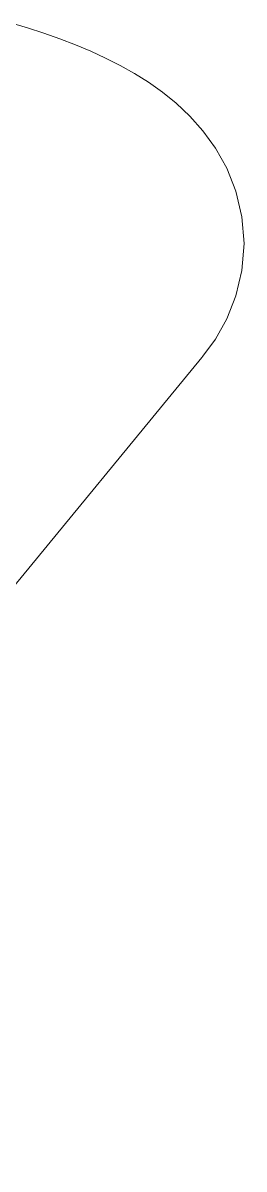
# Model space of a CAD drawing. Header units: inches. Extents: x 0 to 2535, y 0 to 2052.
# Drawn here: x 1025.848 to 1026.255, y 1336.417 to 1338.523 of the extents above; entities that cross this region are included whole.
import ezdxf

# ---------------------------------------------------------------- set-up
doc = ezdxf.new("R2010")
doc.units = ezdxf.units.IN
doc.header["$MEASUREMENT"] = 0
doc.layers.add('I-FURN', color=30, linetype='Continuous', lineweight=9)

# ---------------------------------------------------------------- blocks, each defined once
blk = doc.blocks.new('HighTower_Ace_Lounge - HighTower_Ace_Lounge-7754715-Level 07  POWER _ SIGNAL')
at = {"layer": 'I-FURN'}
blk.add_line((13.1884, -10.1718), (14.6793, -11.3997), dxfattribs=at)
at = {"layer": 'I-FURN', "flags": 128}
for points in [[(14.8888, -11.4773), (14.9383, -11.4734), (14.9851, -11.4622), (15.0273, -11.4453), (15.0641, -11.4246), (15.0959, -11.4017), (15.1231, -11.3774), (15.1466, -11.3525), (15.167, -11.3272), (15.1852, -11.3016), (15.2014, -11.2757), (15.2162, -11.2494), (15.2297, -11.2226), (15.2423, -11.1953), (15.254, -11.1673), (15.265, -11.1385), (15.2753, -11.1091), (15.2851, -11.0788), (15.2943, -11.0477)], [(14.8888, -11.4773), (14.8393, -11.4734), (14.7926, -11.4622), (14.7504, -11.4453), (14.7135, -11.4246), (14.6818, -11.4017), (14.6793, -11.3997)]]:
    blk.add_lwpolyline(points, dxfattribs=at)

msp = doc.modelspace()

# ---------------------------------------------------------------- block references
at = {"layer": 'I-FURN', "rotation": 89.9999999999998}
msp.add_blockref('HighTower_Ace_Lounge - HighTower_Ace_Lounge-7754715-Level 07  POWER _ SIGNAL', (1014.7773, 1323.229), dxfattribs=at)

doc.saveas('drawing.dxf')
